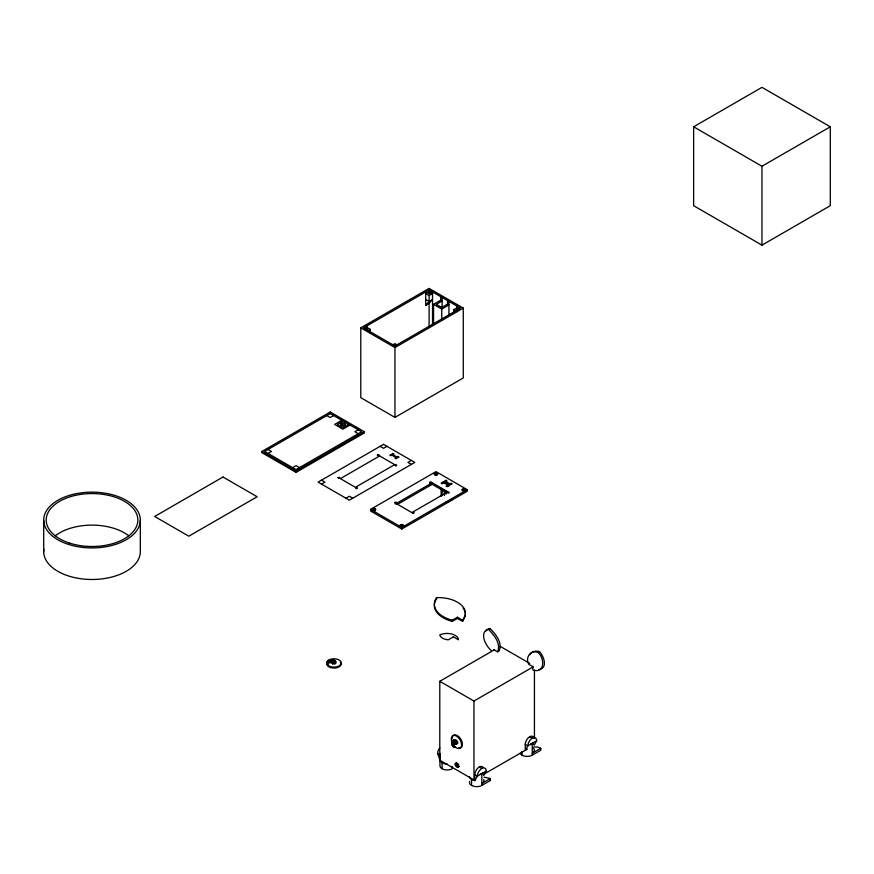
<?xml version="1.0" encoding="UTF-8"?>
<svg xmlns="http://www.w3.org/2000/svg" width="874" height="874" viewBox="0 0 874 874"><rect width="100%" height="100%" fill="white"/><g stroke="black" fill="none" stroke-linecap="round" stroke-linejoin="round"><path stroke-width="1.31" d="M455.256 743.228L454.207 741.982A3.332 1.923 60 0 0 452.448 742.07L452.634 741.96A3.332 1.923 60 0 1 454.382 741.873L455.146 743.381M334.371 661.028C333.901 661.88 334.436 661.607 333.824 660.678A3.332 1.923 0 0 0 331.115 660.22L331.115 660.001A3.332 1.923 0 0 1 333.824 660.46L335.124 661.29A1.267 0.732 0 0 1 333.387 662.295L330.11 660.984A3.889 2.24 0 0 0 328.067 661.629L328.733 660.504A4.009 2.316 0 0 1 334.272 660.383L335.124 660.952A1.267 0.732 0 0 1 333.387 661.946L330.11 660.646A3.889 2.24 0 0 0 328.067 661.29L327.783 661.487M445.347 481.902L446.024 480.318L447.051 480.908L445.347 481.902L444.32 481.312L446.024 480.318M454.611 743.446L455.441 743.129M493.602 649.524L497.601 651.829C501.206 643.504 494.083 634.972 488.468 629.433L486.676 629.914M469.436 776.56A7.243 4.184 0 0 0 471.567 779.521L474.811 780.602L477.379 776.167A6.282 3.627 -60 0 1 481.825 768.475L479.247 766.99M483.683 775.478L486.261 771.043A6.282 3.627 -60 0 0 481.825 768.475M529.688 736.738L532.255 738.224A6.282 3.627 -60 0 1 536.702 740.791L534.123 745.216A7.243 4.184 0 0 0 533.402 744.211M529.873 654.713C531.468 651.064 536.079 650.627 539.476 651.567C543.803 656.057 548.249 668.293 538.897 669.56M442.168 483.737L443.369 481.858L444.385 482.448L442.168 483.737L441.141 483.136L443.369 481.858M462.554 621.381L465.208 614.99A27.116 15.656 0 0 0 436.607 597.619L436.607 598.799A30.24 17.458 0 0 0 452.306 621.381L457.43 618.421L462.554 621.381L465.208 616.17A27.116 15.656 0 0 0 464.618 610.751M373.231 510.864C376.77 509.52 371.155 509.4 374.717 510.864M435.241 475.052C438.966 473.653 433.001 473.653 436.727 475.052M485.758 631.236L486.796 629.925M425.704 305.365L429.112 301.41L432.532 299.443L429.112 303.387L425.704 305.365L425.704 291.949M429.932 483.726L431.527 483.606L431.319 484.524M693.639 126.796L761.964 87.345L830.3 126.796L830.3 205.696L761.964 245.146L693.639 205.696L693.639 126.796L761.964 166.246L830.3 126.796M360.787 327.848L429.112 288.398L463.286 308.118L463.286 377.95L394.95 417.401L360.787 397.681L360.787 327.848L394.95 347.568L463.286 308.118M429.112 289.971L363.518 327.848L394.95 345.995C397.266 345.154 392.634 345.11 394.95 346.017L460.543 308.118L429.112 289.971L429.112 291.555L425.704 293.522L429.112 295.499L432.532 293.522L429.112 291.555M364.655 328.766L366.938 327.455L370.347 329.422L370.347 332.972M368.074 330.743L370.347 329.422M433.559 304.349L440.736 300.208L442.102 300.995L436.29 304.349L441.752 307.506L447.564 304.152L448.93 304.939L441.752 309.079L433.559 304.349L433.559 324.702M392.677 344.946L394.95 343.624L397.233 344.946M453.715 312.062L453.715 309.702L457.135 307.724L459.407 309.046M261.883 451.465L330.219 412.015L364.382 431.734L364.382 432.914L296.057 472.375L261.883 452.645L261.883 451.465L296.057 471.184L364.382 431.734M268.034 453.431L271.453 451.465L268.034 449.487M333.639 415.565L330.219 417.532L326.8 415.565M341.832 420.296L334.655 424.436L342.859 429.167L350.037 425.026M343.198 421.082L337.397 424.436L342.859 427.594L348.671 424.24M292.637 467.634L296.057 465.667L299.465 467.634M358.231 429.768L354.822 431.734L358.231 433.712M321.512 484.109L324.92 482.131L321.512 480.165M386.931 446.33L383.522 448.307L380.103 446.33M345.94 498.213L349.349 496.235L352.768 498.213M411.359 460.434L407.95 462.412L411.359 464.378M370.554 509.4L435.984 471.621L467.24 489.669L467.24 491.254L401.822 529.021L370.554 510.973L370.554 509.4L401.822 527.448L467.24 489.669M432.204 482.754L396.184 503.544L411.851 512.59L447.87 491.8L432.204 482.754L432.204 484.327L397.353 504.451M446.406 481.88L444.353 483.06L447.433 484.841L449.476 483.65L446.406 481.88L446.406 483.453L448.449 484.644M446.264 486.097L447.98 485.114L449.007 485.704L447.291 486.687L446.264 486.097L449.007 485.704M449.007 501.49L447.291 502.474L446.264 501.884M450.471 500.638L452.175 499.655M452.306 621.381L452.306 620.201L457.43 617.241L462.554 620.201M453.398 636.84L448.275 639.823A9.865 5.692 0 0 1 439.731 634.895L439.731 634.895A11.559 6.675 0 0 1 453.595 634.6L455.223 635.42A11.559 6.675 0 0 1 458.522 639.801L453.398 636.862M488.468 629.433L490.03 628.537C495.634 634.076 502.758 642.609 499.152 650.922L497.601 651.829M533.271 666.796L473.959 701.035L473.959 779.936L439.797 760.216L439.797 681.305L494.455 649.753M537.925 652.463C544.994 657.936 544.884 674.444 532.801 669.823L532.801 666.622L528.803 664.316C524.924 657.958 530.431 649.338 537.925 652.463L539.476 651.567M452.798 742.725A3.889 2.24 60 0 0 452.339 744.287L452.066 744.834L451.552 742.671A4.621 2.666 60 0 1 455.343 741.065L456.447 740.42A1.89 1.093 60 0 1 457.79 742.725A1.89 1.093 60 0 1 456.447 743.501L456.108 743.25M451.694 743.086A4.009 2.316 60 0 1 454.36 741.294L455.572 741.731A1.267 0.732 60 0 1 455.572 743.741L452.634 741.96M454.01 747.554A3.277 1.89 60 0 1 453.377 743.009L454.491 742.365A3.277 1.89 60 0 0 455.125 746.909L454.01 747.554L452.776 746.243A4.621 2.666 60 0 1 451.65 743.545M454.851 743.741L455.966 743.097M455.365 743.643L455.278 743.905A1.267 0.732 60 0 0 455.278 741.906L455.004 741.709M452.066 744.834L452.044 744.451A3.889 2.24 60 0 1 452.503 742.889L453.125 742.419L455.343 744.145L456.599 743.413M456.348 765.646L458.697 764.291M536.702 740.791L527.82 745.915L525.252 750.351L525.252 744.429A6.282 3.627 -60 0 1 529.109 737.121A6.282 3.627 -60 0 1 533.97 738.06M486.261 771.043L477.379 776.167L474.811 774.681A6.282 3.627 -60 0 1 478.1 767.831A6.282 3.627 -60 0 1 483.093 767.339M483.267 774.572L527.459 749.051M533.719 746.986L537.565 747.051L540.788 748.275L532.255 753.213A7.243 4.184 0 0 0 533.402 748.155M484.043 777.15L490.358 778.526L481.814 783.465A7.243 4.184 0 0 0 483.683 779.422M520.128 753.301A7.243 4.184 0 0 0 532.255 755.18L540.788 750.253L540.788 748.275M469.688 781.389A7.243 4.184 0 0 0 473.063 786.097A7.243 4.184 0 0 0 481.814 785.431L490.358 780.504L490.358 778.526M395.037 503.839L396.468 503.839M490.03 628.537C478.154 631.028 485.234 645.46 491.221 650.507M455.146 743.293L452.448 742.07M331.115 660.001L333.671 661.574M331.115 660.22L333.453 661.378M453.114 742.266L454.578 743.042M453.715 309.702L457.135 311.668M425.704 299.443L429.112 301.41L429.112 295.499M432.204 484.327L446.745 492.728M500.267 646.399L529.72 663.399M439.797 681.305L473.959 701.035M525.252 744.429L527.82 745.915A6.282 3.627 -60 0 1 532.255 738.224M489.713 780.132L490.358 780.504M439.862 747.805A6.282 3.627 -60 0 0 437.645 753.53L440.212 755.005L440.212 760.926L442.091 762.805A7.243 4.184 0 0 0 447.215 764.029M455.299 741.534L454.655 741.119A4.009 2.316 60 0 0 451.989 742.922L452.371 744.67M454.95 743.807L454.556 743.534A4.807 2.775 60 0 0 453.377 743.009M332.306 662.088L332.688 663.879L332.044 661.891A4.807 2.775 0 0 0 330.722 661.29A3.277 1.89 0 0 0 327.75 663.748L327.75 665.038A7.243 4.184 0 0 0 339.145 665.901A7.243 4.184 0 0 0 337.648 659.324A7.243 4.184 0 0 0 327.029 661.858L327.029 664.021A4.621 2.666 0 0 1 327.247 662.874M332.688 662.426A1.89 1.093 0 0 0 335.365 662.426A1.89 1.093 0 0 0 335.365 660.886A4.621 2.666 0 0 0 328.285 660.602L327.674 661.061A4.621 2.666 0 0 0 327.029 662.743L327.75 663.748M452.415 743.206L452.011 742.354A7.243 4.184 60 0 1 455.125 735.471A7.243 4.184 60 0 1 461.581 744.921A7.243 4.184 60 0 1 455.125 746.909M437.645 753.53L440.212 760.926M761.964 166.246L761.964 245.146M534.44 670.205L534.44 738.224M532.255 743.348L532.255 755.18M521.996 751.629L521.996 755.18M481.814 773.599L481.814 785.431M474.811 774.681L474.811 780.602M471.567 779.521L471.567 785.431M457.43 617.241L457.43 618.421M457.135 306.151L457.135 307.724M452.339 766.749L452.339 768.727A7.243 4.184 0 0 1 444.44 769.633A7.243 4.184 0 0 1 439.961 765.766L439.961 757.867M448.93 301.41L448.93 314.432M447.564 300.623L447.564 304.152M446.264 491.363L446.264 493.996M445.347 491.101L445.347 493.734M444.385 490.347L444.385 495.602M442.102 297.466L442.102 307.779M442.168 490.314L442.168 495.569M442.091 762.805L442.091 768.727M441.752 309.079L441.752 319.939M441.141 488.402L441.141 496.29M440.736 296.679L440.736 300.208M432.532 291.949L432.532 325.259M429.112 303.387L429.112 327.641M401.822 527.448L401.822 529.021M394.95 347.568L394.95 417.401M366.938 325.871L366.938 327.455M335.365 660.886L335.365 662.175A1.89 1.093 0 0 1 335.365 663.716A1.89 1.093 0 0 1 332.688 663.716L332.044 663.18A4.807 2.775 0 0 0 330.722 662.579A3.277 1.89 0 0 0 327.75 665.038M330.722 661.29L330.722 662.579M330.219 412.015L330.219 413.194M327.029 662.743L327.029 664.021M296.057 471.184L296.057 472.375M140.332 520.03A48.321 27.892 0 0 1 67.855 544.196A48.321 27.892 0 0 1 67.855 495.875A48.321 27.892 0 0 1 140.332 520.03L140.332 551.592A48.321 27.892 0 0 1 89.913 579.462A48.321 27.892 0 0 1 43.886 549.167M43.7 520.03L43.7 551.592M55.128 535.882A45.841 26.471 0 0 1 128.904 535.882M340.936 426.217A2.414 1.398 0 0 1 343.034 424.13A2.414 1.398 0 0 1 345.121 426.217M375.438 510.482A1.693 0.972 0 0 1 374.815 510.831M373.132 510.831A1.693 0.972 0 0 1 373.132 509.138A1.693 0.972 0 0 1 375.667 509.99M400.358 526.552A1.693 0.972 0 0 1 401.822 525.088A1.693 0.972 0 0 1 403.285 526.552M437.448 474.669A1.693 0.972 0 0 1 436.825 475.03M435.143 475.03A1.693 0.972 0 0 1 435.143 473.337A1.693 0.972 0 0 1 437.677 474.189M462.368 490.751A1.693 0.972 0 0 1 463.832 489.287A1.693 0.972 0 0 1 465.296 490.751M463.111 608.173A27.116 15.656 0 0 1 464.203 609.877M452.306 620.201A30.24 17.458 0 0 1 436.607 597.619M340.303 661.815A7.243 4.184 0 0 1 334.971 668.053A7.243 4.184 0 0 1 327.029 662.82M328.897 660.941A7.243 4.184 0 0 0 327.75 661.815L328.733 660.853A4.009 2.316 0 0 1 332.754 660.231M333.562 660.427A4.009 2.316 0 0 1 334.272 660.722M452.841 735.952A7.243 4.184 60 0 1 461.352 740.223A7.243 4.184 60 0 1 458.61 747.958M452.153 738.519A7.243 4.184 60 0 1 452.328 737.088M455.343 741.065A1.89 1.093 60 0 1 456.676 743.37A1.89 1.093 60 0 1 455.343 744.145M453.387 744.724A4.621 2.666 60 0 1 453.005 743.818M452.951 740.595A4.621 2.666 60 0 1 456.447 740.42M482.961 772.736A7.243 4.184 0 0 1 480.307 774.266M533.402 742.474A7.243 4.184 0 0 1 530.747 744.014M440.212 755.005A6.282 3.627 -60 0 1 440.365 753.596M459.385 766.389A2.414 1.398 60 0 1 456.862 765.515A2.414 1.398 60 0 1 456.698 762.456M366.239 329.312L367.659 329.422L366.304 329.214M338.074 477.717C339.549 480.088 340.904 475.969 338.074 477.717M355.773 487.932C357.248 490.303 358.602 486.184 355.773 487.932M377.36 455.026C378.846 457.397 380.201 453.289 377.36 455.026M428.413 293.413L429.844 293.522L428.413 293.413M395.059 465.241C396.545 467.623 397.899 463.504 395.059 465.241M394.775 502.528C396.25 504.899 397.604 500.78 394.775 502.528M401.068 525.951L402.586 526.061L401.144 525.842M456.436 309.593L457.856 309.702L456.436 309.593M412.473 512.743C413.948 515.114 415.303 511.006 412.473 512.743M429.833 482.295C431.308 484.666 432.663 480.547 429.833 482.295M447.521 492.51C449.007 494.881 450.361 490.762 447.521 492.51M463.078 490.15L464.607 490.259L463.078 490.15M330.219 413.588L264.614 451.465L296.057 469.611L361.65 431.734L330.219 413.588M222.979 477.029L154.654 516.479L188.817 536.199L257.153 496.749L222.979 477.029M383.522 444.363L318.092 482.131L349.349 500.179L414.779 462.412L383.522 444.363M379.677 455.944L340.379 478.635L355.412 487.31L394.709 464.629L379.677 455.944M390.897 454.6L389.87 455.19L390.897 455.78L391.923 455.19L390.897 454.6M392.874 453.453L391.858 454.043L392.874 454.633L393.901 454.043L392.874 453.453M393.387 454.928L392.437 455.485L395.507 457.266L396.468 456.709L393.387 454.928M396.02 457.561L394.993 458.151L396.02 458.741L397.047 458.151L396.02 457.561M398.009 456.414L396.982 457.004L398.009 457.594L399.025 457.004L398.009 456.414M451.159 483.278L449.444 484.262L450.471 484.862L452.175 483.868L451.159 483.278M69.101 542.951A45.841 26.471 0 0 0 137.863 520.03A45.841 26.471 0 0 0 69.101 497.109A45.841 26.471 0 0 0 69.101 542.951M341.821 425.551A2.414 1.398 0 0 0 345.449 424.338A2.414 1.398 0 0 0 341.821 423.125A2.414 1.398 0 0 0 341.821 425.551M462.98 490.522A1.693 0.972 0 0 0 465.525 489.669A1.693 0.972 0 0 0 462.98 488.828A1.693 0.972 0 0 0 462.98 490.522M373.132 510.241A1.693 0.972 0 0 0 375.667 509.4A1.693 0.972 0 0 0 373.132 508.548A1.693 0.972 0 0 0 373.132 510.241M435.143 474.44A1.693 0.972 0 0 0 437.677 473.599A1.693 0.972 0 0 0 435.143 472.747A1.693 0.972 0 0 0 435.143 474.44M400.969 526.323A1.693 0.972 0 0 0 403.504 525.471A1.693 0.972 0 0 0 400.969 524.629A1.693 0.972 0 0 0 400.969 526.323M455.168 764.16A2.414 1.398 60 0 0 457.736 767.35A2.414 1.398 60 0 0 457.736 763.931A2.414 1.398 60 0 0 455.168 764.16"/></g></svg>
